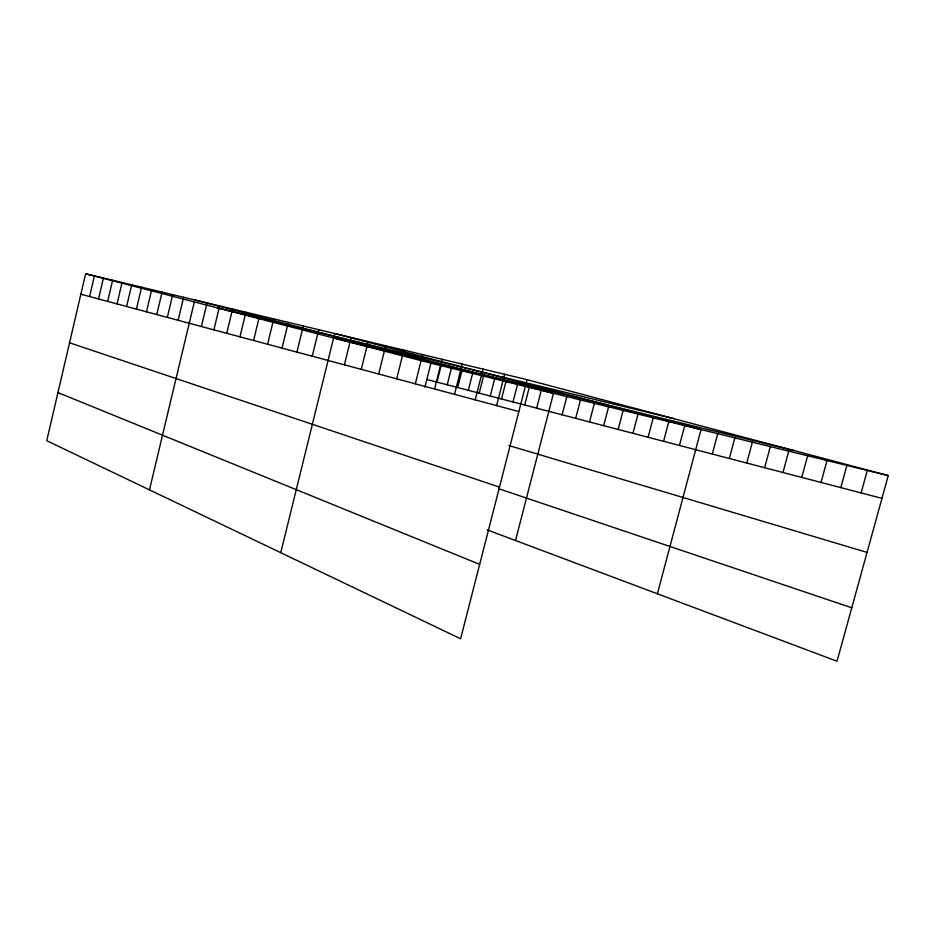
<?xml version="1.0" encoding="UTF-8"?>
<svg xmlns="http://www.w3.org/2000/svg" width="935" height="935" viewBox="0 0 935 935"><rect width="100%" height="100%" fill="white"/><g stroke="black" fill="none" stroke-linecap="round" stroke-linejoin="round"><path stroke-width="1.4" d="M527.036 379.668L85.623 273.768L46.75 440.701L460.604 638.769L527.036 379.668L888.25 475.588L837.024 661.232L487.17 529.876M89.596 296.57L94.423 275.872M98.537 298.955L103.423 278.034M107.677 301.409L112.632 280.243M117.039 303.922L122.064 282.51M126.622 306.481L131.718 284.824M136.428 309.111L141.594 287.197M146.479 311.799L151.715 289.628M156.764 314.557L162.094 292.106M167.318 317.386L172.718 294.665M178.141 320.284L183.611 297.272M149.471 489.858L194.796 299.96L553.485 393.308L515.524 540.524M201.387 326.514L207.044 302.893M213.893 329.868L219.631 305.92M226.737 333.304L232.581 309.029M239.968 336.845L245.917 312.22M253.584 340.492L259.626 315.516M267.597 344.255L273.745 318.905M282.031 348.112L288.296 322.388M296.909 352.098L303.291 325.988M312.243 356.212L318.753 329.704M280.757 552.69L334.695 333.526L701.04 429.574L657.387 593.783M344.396 364.825L351.151 337.477M361.261 369.348L368.145 341.555M378.675 374.012L385.711 345.763M396.685 378.827L403.862 350.122M415.304 383.817L422.632 354.622M424.911 387.219L430.953 363.189L85.623 273.768M434.576 388.983L442.056 359.285M436.949 382.111L441.086 365.678M447.222 384.788L451.406 368.215M454.527 394.325L462.171 364.112M457.683 387.522L461.913 370.798M468.341 390.304L472.619 373.427M475.19 399.864L483.009 369.115M479.188 393.144L483.524 376.115M490.256 396.031L494.627 378.839M496.625 405.603L504.619 374.292M501.522 398.976L505.952 381.632M513.011 401.98L517.487 384.46M524.722 405.042L529.257 387.359M536.667 408.163L541.26 390.304M562.11 414.801L566.82 396.592M575.668 418.342L580.448 399.935M589.517 421.966L594.368 403.359M603.683 425.67L608.591 406.854M618.164 429.445L623.131 410.43M632.96 433.314L638.009 414.088M648.107 437.276L653.226 417.828M663.605 441.32L668.794 421.65M679.453 445.457L684.724 425.565M712.306 454.048L717.741 433.676M729.323 458.489L734.84 437.884M746.773 463.047L752.371 442.197M764.643 467.71L770.335 446.603M782.969 472.502L788.743 451.137M801.762 477.411L807.63 455.777M821.035 482.448L827.008 460.534M840.81 487.614L846.888 465.42M861.112 492.92L867.294 470.434M217.306 307.86L674.088 418.716M333.421 337.932L793.944 450.553M430.953 363.189L888.25 475.588M426.863 379.47L881.962 498.367M80.854 294.221L518.855 411.564M508.792 445.504L867.049 552.41M69.552 342.794L499.489 487.123M499.068 488.841L851.773 607.785M57.947 392.595L479.678 564.366"/></g></svg>
